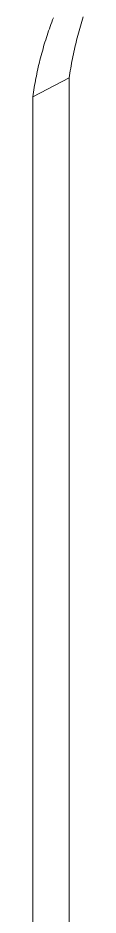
# Model space of a CAD drawing. Header units: millimetres. Extents: x 168.5 to 245.6, y 23.5 to 109.
# Drawn here: x 239.88 to 241.22, y 61.61 to 85.29 of the extents above; entities that cross this region are included whole.
import ezdxf

# ---------------------------------------------------------------- set-up
doc = ezdxf.new("R2010")
doc.units = ezdxf.units.MM
doc.layers.get('0').update_dxf_attribs({"true_color": 0xc2ced6})

# ---------------------------------------------------------------- blocks, each defined once
blk = doc.blocks.new('A$C346350F0')
at = {"color": 0, "linetype": 'Continuous', "lineweight": 0}
for p, q in [((32.837, 16.953), (33.803, 17.452)), ((33.803, -17.454), (33.803, 17.452)), ((32.837, -16.956), (32.837, 16.953))]:
    blk.add_line(p, q, dxfattribs=at)
for points in [[(34.174, 19.059), (34.154, 18.999), (34.135, 18.938), (34.117, 18.877), (34.099, 18.816), (34.081, 18.755), (34.064, 18.694), (34.047, 18.633), (34.03, 18.572), (34.014, 18.51), (33.998, 18.449), (33.983, 18.387), (33.968, 18.325), (33.954, 18.263), (33.939, 18.201), (33.926, 18.139), (33.913, 18.077), (33.9, 18.015), (33.887, 17.953), (33.875, 17.89), (33.864, 17.828), (33.853, 17.765), (33.842, 17.703), (33.831, 17.64), (33.822, 17.577), (33.812, 17.514), (33.803, 17.452)], [(33.384, 19.038), (33.362, 18.98), (33.34, 18.922), (33.318, 18.864), (33.297, 18.806), (33.276, 18.748), (33.256, 18.69), (33.236, 18.632), (33.216, 18.573), (33.197, 18.515), (33.178, 18.456), (33.16, 18.397), (33.142, 18.338), (33.124, 18.279), (33.107, 18.219), (33.09, 18.16), (33.074, 18.101), (33.058, 18.041), (33.042, 17.981), (33.027, 17.921), (33.012, 17.862), (32.997, 17.802), (32.983, 17.741), (32.97, 17.681), (32.956, 17.621), (32.943, 17.561), (32.931, 17.5), (32.919, 17.44), (32.907, 17.379), (32.896, 17.318), (32.885, 17.258), (32.875, 17.197), (32.865, 17.136), (32.855, 17.075), (32.846, 17.014), (32.837, 16.953)]]:
    blk.add_lwpolyline(points, dxfattribs=at)

msp = doc.modelspace()

# ---------------------------------------------------------------- block references
msp.add_blockref('A$C346350F0', (207.044, 66.252))

doc.saveas('drawing.dxf')
